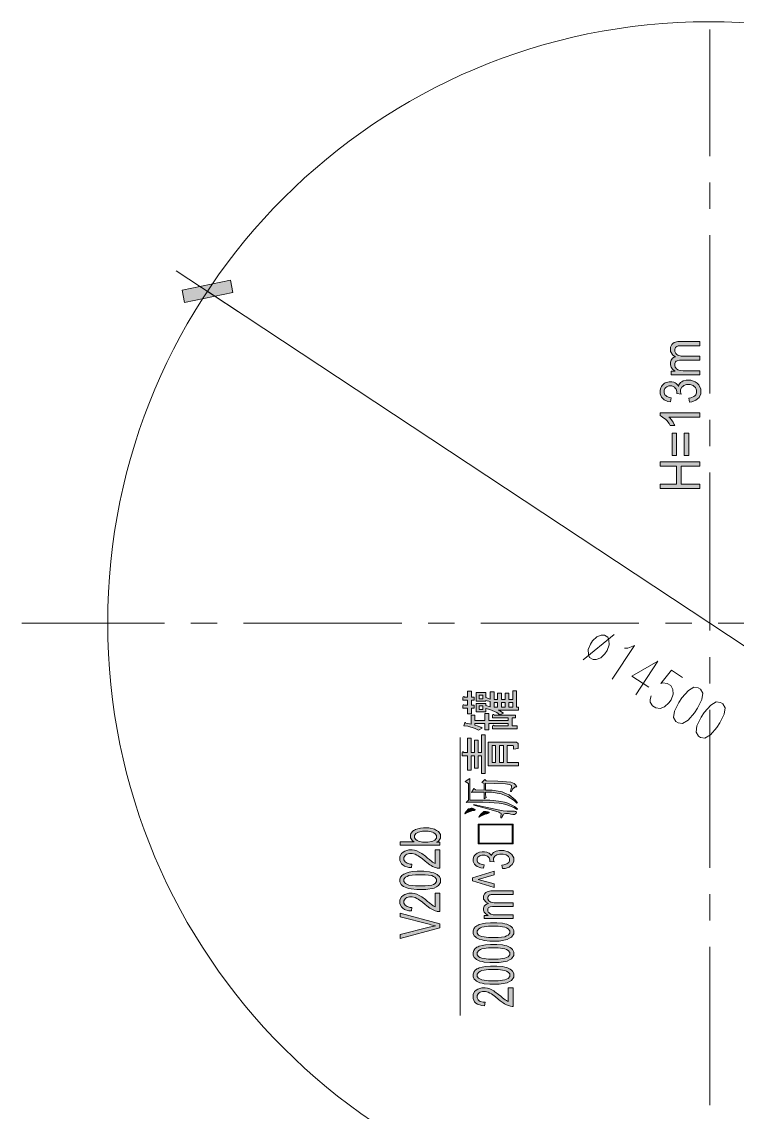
# Model space of a CAD drawing. Header units: millimetres. Extents: x 805 to 6044844, y 120 to 7887884.
# Drawn here: x 5956868 to 5965483, y 7836235 to 7849370 of the extents above; entities that cross this region are included whole.
import ezdxf

# ---------------------------------------------------------------- set-up
doc = ezdxf.new("R2010")
doc.units = ezdxf.units.MM

msp = doc.modelspace()

# ---------------------------------------------------------------- hatches: boundary and pattern name
h = msp.add_hatch(color=0)
h.dxf.hatch_style = 2
h.paths.add_polyline_path([(5959380, 7846256), (5959410, 7846109), (5958828, 7845990), (5958798, 7846137)])
h = msp.add_hatch(color=0)
h.dxf.hatch_style = 2
h.paths.add_polyline_path([(5965035, 7845117), (5964688, 7845117), (5964688, 7845162), (5964736, 7845162), (5964724, 7845169), (5964703, 7845187), (5964696, 7845199), (5964688, 7845210), (5964680, 7845237), (5964680, 7845252), (5964680, 7845268), (5964688, 7845295), (5964696, 7845305), (5964704, 7845316), (5964726, 7845331), (5964741, 7845335), (5964710, 7845353), (5964680, 7845398), (5964680, 7845427), (5964680, 7845449), (5964694, 7845482), (5964709, 7845494), (5964723, 7845506), (5964767, 7845518), (5964797, 7845518), (5965035, 7845518), (5965035, 7845467), (5964816, 7845467), (5964799, 7845467), (5964773, 7845465), (5964765, 7845463), (5964757, 7845460), (5964745, 7845451), (5964740, 7845445), (5964735, 7845438), (5964731, 7845424), (5964731, 7845415), (5964731, 7845399), (5964743, 7845373), (5964755, 7845363), (5964768, 7845353), (5964807, 7845343), (5964834, 7845343), (5965035, 7845343), (5965035, 7845292), (5964809, 7845292), (5964790, 7845292), (5964760, 7845287), (5964750, 7845280), (5964741, 7845274), (5964731, 7845254), (5964731, 7845240), (5964731, 7845230), (5964738, 7845210), (5964744, 7845201), (5964750, 7845193), (5964770, 7845179), (5964782, 7845175), (5964795, 7845171), (5964831, 7845167), (5964855, 7845167), (5965035, 7845167)])
h = msp.add_hatch(color=0)
h.dxf.hatch_style = 2
h.paths.add_polyline_path([(5964908, 7844787), (5964901, 7844837), (5964926, 7844842), (5964962, 7844856), (5964973, 7844866), (5964984, 7844877), (5964995, 7844902), (5964995, 7844917), (5964995, 7844934), (5964981, 7844965), (5964966, 7844977), (5964952, 7844989), (5964916, 7845001), (5964895, 7845001), (5964874, 7845001), (5964841, 7844990), (5964828, 7844978), (5964815, 7844967), (5964801, 7844939), (5964801, 7844921), (5964801, 7844914), (5964805, 7844896), (5964808, 7844886), (5964756, 7844892), (5964757, 7844894), (5964757, 7844898), (5964757, 7844900), (5964757, 7844916), (5964747, 7844944), (5964738, 7844957), (5964727, 7844970), (5964697, 7844983), (5964677, 7844983), (5964661, 7844983), (5964634, 7844973), (5964623, 7844964), (5964613, 7844954), (5964602, 7844931), (5964602, 7844916), (5964602, 7844901), (5964613, 7844877), (5964624, 7844867), (5964634, 7844858), (5964667, 7844845), (5964689, 7844842), (5964678, 7844792), (5964648, 7844797), (5964602, 7844817), (5964586, 7844834), (5964570, 7844850), (5964554, 7844890), (5964554, 7844915), (5964554, 7844931), (5964562, 7844962), (5964571, 7844976), (5964579, 7844990), (5964602, 7845012), (5964616, 7845019), (5964631, 7845026), (5964662, 7845034), (5964678, 7845034), (5964694, 7845034), (5964722, 7845027), (5964735, 7845020), (5964748, 7845013), (5964768, 7844992), (5964775, 7844978), (5964780, 7844996), (5964800, 7845024), (5964816, 7845034), (5964831, 7845044), (5964870, 7845054), (5964894, 7845054), (5964925, 7845054), (5964978, 7845034), (5965000, 7845015), (5965022, 7844996), (5965044, 7844946), (5965044, 7844917), (5965044, 7844890), (5965025, 7844845), (5965006, 7844828), (5964987, 7844810), (5964938, 7844790)])
h = msp.add_hatch(color=0)
h.dxf.hatch_style = 2
h.paths.add_polyline_path([(5965035, 7844659), (5965035, 7844608), (5964660, 7844608), (5964670, 7844600), (5964690, 7844576), (5964701, 7844561), (5964711, 7844546), (5964726, 7844520), (5964731, 7844508), (5964674, 7844508), (5964662, 7844529), (5964634, 7844566), (5964618, 7844582), (5964601, 7844597), (5964569, 7844620), (5964554, 7844626), (5964554, 7844659)])
h = msp.add_hatch(color=0)
h.dxf.hatch_style = 2
h.paths.add_polyline_path([(5964754, 7844414), (5964754, 7844146), (5964699, 7844146), (5964699, 7844414)])
h = msp.add_hatch(color=0)
h.dxf.hatch_style = 2
h.paths.add_polyline_path([(5964899, 7844414), (5964899, 7844146), (5964844, 7844146), (5964844, 7844414)])
h = msp.add_hatch(color=0)
h.dxf.hatch_style = 2
h.paths.add_polyline_path([(5965035, 7843748), (5964556, 7843748), (5964556, 7843802), (5964753, 7843802), (5964753, 7844015), (5964556, 7844015), (5964556, 7844068), (5965035, 7844068), (5965035, 7844015), (5964809, 7844015), (5964809, 7843802), (5965035, 7843802)])
h = msp.add_hatch(color=0)
h.dxf.hatch_style = 2
h.paths.add_polyline_path([(5962181, 7841199), (5962181, 7841232), (5962183, 7841240), (5962192, 7841241), (5962199, 7841234), (5962237, 7841234), (5962237, 7841308), (5962284, 7841308), (5962284, 7841234), (5962316, 7841234), (5962316, 7841199), (5962284, 7841199), (5962284, 7841136), (5962316, 7841136), (5962316, 7841101), (5962284, 7841101), (5962284, 7841033), (5962237, 7841033), (5962237, 7841101), (5962181, 7841101), (5962181, 7841134), (5962183, 7841142), (5962192, 7841143), (5962199, 7841136), (5962237, 7841136), (5962237, 7841199)])
h = msp.add_hatch(color=0)
h.paths.add_polyline_path([(5962623, 7841021), (5962587, 7841048), (5962503, 7841086), (5962456, 7841097), (5962456, 7841056), (5962339, 7841056), (5962339, 7841158), (5962456, 7841158), (5962456, 7841132), (5962509, 7841117), (5962509, 7841181), (5962456, 7841193), (5962456, 7841185), (5962339, 7841185), (5962339, 7841289), (5962456, 7841289), (5962456, 7841230), (5962509, 7841212), (5962509, 7841300), (5962556, 7841300), (5962556, 7841207), (5962597, 7841207), (5962597, 7841281), (5962643, 7841281), (5962643, 7841207), (5962687, 7841207), (5962687, 7841281), (5962734, 7841281), (5962734, 7841207), (5962781, 7841207), (5962781, 7841310), (5962827, 7841310), (5962827, 7841113), (5962851, 7841113), (5962851, 7841078), (5962605, 7841078), (5962625, 7841069), (5962657, 7841051), (5962670, 7841041)])
h.paths.add_polyline_path([(5962734, 7841172), (5962734, 7841113), (5962781, 7841113), (5962781, 7841172)])
h.paths.add_polyline_path([(5962643, 7841172), (5962643, 7841113), (5962687, 7841113), (5962687, 7841172)])
h.paths.add_polyline_path([(5962556, 7841172), (5962556, 7841113), (5962597, 7841113), (5962597, 7841172)])
h.paths.add_polyline_path([(5962375, 7841260), (5962375, 7841214), (5962421, 7841214), (5962421, 7841260)])
h.paths.add_polyline_path([(5962375, 7841129), (5962375, 7841084), (5962421, 7841084), (5962421, 7841129)])
h = msp.add_hatch(color=0)
h.dxf.hatch_style = 2
h.paths.add_polyline_path([(5962278, 7840908), (5962278, 7841017), (5962325, 7841017), (5962325, 7840953), (5962444, 7840953), (5962444, 7841038), (5962492, 7841038), (5962492, 7840953), (5962726, 7840953), (5962726, 7840984), (5962538, 7840984), (5962538, 7841017), (5962540, 7841025), (5962550, 7841026), (5962559, 7841019), (5962813, 7841019), (5962813, 7840984), (5962772, 7840984), (5962772, 7840888), (5962833, 7840888), (5962833, 7840853), (5962538, 7840853), (5962538, 7840886), (5962540, 7840894), (5962548, 7840895), (5962556, 7840888), (5962726, 7840888), (5962726, 7840919), (5962492, 7840919), (5962492, 7840839), (5962444, 7840839), (5962444, 7840919), (5962325, 7840919), (5962325, 7840898), (5962353, 7840889), (5962397, 7840871), (5962413, 7840861), (5962369, 7840837), (5962329, 7840857), (5962241, 7840884), (5962193, 7840890), (5962202, 7840927), (5962205, 7840930), (5962212, 7840928), (5962216, 7840923)])
h = msp.add_hatch(color=0)
h.dxf.hatch_style = 2
h.paths.add_polyline_path([(5962173, 7840566), (5962174, 7840574), (5962183, 7840576), (5962190, 7840569), (5962234, 7840569), (5962234, 7840740), (5962281, 7840740), (5962281, 7840569), (5962319, 7840569), (5962319, 7840716), (5962365, 7840716), (5962365, 7840569), (5962404, 7840569), (5962404, 7840782), (5962450, 7840782), (5962450, 7840315), (5962404, 7840315), (5962404, 7840528), (5962365, 7840528), (5962365, 7840380), (5962319, 7840380), (5962319, 7840528), (5962281, 7840528), (5962281, 7840356), (5962234, 7840356), (5962234, 7840528), (5962173, 7840528)])
h = msp.add_hatch(color=0)
h.paths.add_polyline_path([(5962790, 7840642), (5962790, 7840646), (5962784, 7840651), (5962778, 7840651), (5962714, 7840651), (5962714, 7840448), (5962851, 7840448), (5962851, 7840407), (5962486, 7840407), (5962486, 7840691), (5962807, 7840691), (5962826, 7840691), (5962845, 7840677), (5962845, 7840663), (5962845, 7840617), (5962790, 7840609)])
h.paths.add_polyline_path([(5962667, 7840651), (5962620, 7840651), (5962620, 7840448), (5962667, 7840448)])
h.paths.add_polyline_path([(5962573, 7840651), (5962532, 7840651), (5962532, 7840448), (5962573, 7840448)])
h = msp.add_hatch(color=0)
h.dxf.hatch_style = 2
h.paths.add_polyline_path([(5962219, 7839966), (5962246, 7839995), (5962246, 7840194), (5962208, 7840220), (5962263, 7840255), (5962263, 7839995), (5962336, 7839995), (5962456, 7839994), (5962503, 7839992), (5962550, 7839991), (5962638, 7839979), (5962679, 7839969), (5962720, 7839958), (5962800, 7839919), (5962839, 7839889), (5962831, 7839883), (5962793, 7839906), (5962708, 7839939), (5962663, 7839948), (5962617, 7839957), (5962495, 7839967), (5962420, 7839968), (5962344, 7839968), (5962244, 7839968)])
h = msp.add_hatch(color=0)
h.dxf.hatch_style = 2
h.paths.add_polyline_path([(5962436, 7840008), (5962436, 7840089), (5962377, 7840090), (5962301, 7840089), (5962283, 7840087), (5962313, 7840134), (5962333, 7840118), (5962436, 7840116), (5962436, 7840194), (5962406, 7840208), (5962444, 7840241), (5962462, 7840225), (5962601, 7840221), (5962759, 7840211), (5962778, 7840203), (5962797, 7840196), (5962823, 7840171), (5962831, 7840155), (5962809, 7840154), (5962777, 7840125), (5962766, 7840098), (5962754, 7840098), (5962759, 7840119), (5962764, 7840151), (5962765, 7840160), (5962766, 7840170), (5962742, 7840183), (5962716, 7840186), (5962692, 7840189), (5962560, 7840195), (5962453, 7840198), (5962453, 7840116), (5962532, 7840115), (5962653, 7840095), (5962694, 7840075), (5962736, 7840056), (5962809, 7839999), (5962839, 7839961), (5962831, 7839956), (5962797, 7839989), (5962722, 7840038), (5962682, 7840054), (5962641, 7840071), (5962526, 7840088), (5962453, 7840089), (5962453, 7840075), (5962453, 7840062), (5962458, 7840037), (5962462, 7840026)])
h = msp.add_hatch(color=0)
h.dxf.hatch_style = 2
h.paths.add_polyline_path([(5962202, 7839832), (5962221, 7839858), (5962249, 7839888), (5962259, 7839891), (5962268, 7839894), (5962281, 7839897), (5962283, 7839897), (5962291, 7839897), (5962305, 7839893), (5962313, 7839890), (5962320, 7839886), (5962327, 7839882), (5962327, 7839877), (5962314, 7839871), (5962301, 7839868), (5962281, 7839863), (5962234, 7839843), (5962208, 7839827)])
h = msp.add_hatch(color=0)
h.dxf.hatch_style = 2
h.paths.add_polyline_path([(5962313, 7839942), (5962458, 7839910), (5962624, 7839873), (5962645, 7839868), (5962666, 7839864), (5962714, 7839860), (5962740, 7839860), (5962766, 7839860), (5962801, 7839860), (5962809, 7839859), (5962817, 7839859), (5962825, 7839854), (5962825, 7839850), (5962825, 7839847), (5962821, 7839838), (5962818, 7839833), (5962814, 7839827), (5962800, 7839822), (5962790, 7839822), (5962781, 7839822), (5962759, 7839824), (5962746, 7839827), (5962731, 7839831), (5962709, 7839833), (5962702, 7839833), (5962692, 7839833), (5962676, 7839829), (5962670, 7839823), (5962664, 7839818), (5962652, 7839798), (5962647, 7839782), (5962635, 7839782), (5962638, 7839802), (5962640, 7839825), (5962639, 7839829), (5962639, 7839832), (5962626, 7839842), (5962614, 7839849), (5962603, 7839855), (5962450, 7839898), (5962310, 7839934)])
h = msp.add_hatch(color=0)
h.dxf.hatch_style = 2
h.paths.add_polyline_path([(5962371, 7839793), (5962395, 7839824), (5962432, 7839856), (5962446, 7839857), (5962460, 7839857), (5962480, 7839855), (5962486, 7839851), (5962492, 7839847), (5962497, 7839843), (5962497, 7839839), (5962482, 7839833), (5962468, 7839830), (5962449, 7839824), (5962404, 7839804), (5962377, 7839788)])
h = msp.add_hatch(color=0)
h.paths.add_polyline_path([(5961903, 7839489), (5961903, 7839451), (5961424, 7839451), (5961424, 7839492), (5961595, 7839492), (5961571, 7839505), (5961548, 7839538), (5961548, 7839559), (5961548, 7839570), (5961554, 7839591), (5961560, 7839601), (5961567, 7839611), (5961585, 7839627), (5961597, 7839634), (5961609, 7839641), (5961637, 7839650), (5961653, 7839654), (5961670, 7839658), (5961705, 7839662), (5961724, 7839662), (5961769, 7839662), (5961838, 7839646), (5961862, 7839630), (5961887, 7839615), (5961911, 7839578), (5961911, 7839556), (5961911, 7839535), (5961885, 7839501), (5961860, 7839489)])
h.paths.add_polyline_path([(5961727, 7839489), (5961758, 7839489), (5961803, 7839495), (5961817, 7839501), (5961840, 7839510), (5961863, 7839537), (5961863, 7839553), (5961863, 7839567), (5961846, 7839590), (5961829, 7839599), (5961812, 7839610), (5961762, 7839619), (5961729, 7839619), (5961695, 7839619), (5961645, 7839610), (5961629, 7839600), (5961612, 7839591), (5961596, 7839568), (5961596, 7839555), (5961596, 7839541), (5961613, 7839518), (5961630, 7839508), (5961646, 7839498), (5961695, 7839489)])
h = msp.add_hatch(color=0)
h.paths.add_polyline_path([(5962784, 7839469), (5962365, 7839469), (5962365, 7839703), (5962784, 7839703)])
h.paths.add_polyline_path([(5962773, 7839476), (5962773, 7839696), (5962376, 7839696), (5962376, 7839476)])
h = msp.add_hatch(color=0)
h.dxf.hatch_style = 2
h.paths.add_polyline_path([(5961846, 7839395), (5961903, 7839395), (5961903, 7839173), (5961893, 7839173), (5961872, 7839175), (5961863, 7839178), (5961846, 7839182), (5961814, 7839196), (5961799, 7839205), (5961783, 7839215), (5961747, 7839241), (5961726, 7839259), (5961694, 7839286), (5961643, 7839323), (5961624, 7839333), (5961605, 7839343), (5961570, 7839352), (5961553, 7839352), (5961536, 7839352), (5961506, 7839344), (5961494, 7839335), (5961483, 7839326), (5961470, 7839303), (5961470, 7839289), (5961470, 7839274), (5961483, 7839251), (5961496, 7839241), (5961509, 7839233), (5961544, 7839224), (5961566, 7839224), (5961560, 7839181), (5961527, 7839183), (5961475, 7839200), (5961457, 7839214), (5961439, 7839228), (5961421, 7839266), (5961421, 7839290), (5961421, 7839314), (5961441, 7839352), (5961460, 7839366), (5961479, 7839381), (5961527, 7839395), (5961554, 7839395), (5961569, 7839395), (5961597, 7839391), (5961611, 7839386), (5961625, 7839383), (5961655, 7839369), (5961670, 7839359), (5961685, 7839350), (5961728, 7839318), (5961755, 7839296), (5961777, 7839277), (5961807, 7839253), (5961815, 7839248), (5961823, 7839243), (5961839, 7839234), (5961846, 7839231)])
h = msp.add_hatch(color=0)
h.dxf.hatch_style = 2
h.paths.add_polyline_path([(5962657, 7839169), (5962649, 7839211), (5962674, 7839214), (5962710, 7839226), (5962721, 7839234), (5962732, 7839243), (5962743, 7839264), (5962743, 7839276), (5962743, 7839291), (5962729, 7839315), (5962714, 7839325), (5962700, 7839335), (5962664, 7839345), (5962643, 7839345), (5962622, 7839345), (5962589, 7839336), (5962576, 7839327), (5962563, 7839318), (5962550, 7839294), (5962550, 7839279), (5962550, 7839274), (5962553, 7839259), (5962556, 7839251), (5962504, 7839255), (5962505, 7839257), (5962505, 7839261), (5962505, 7839275), (5962495, 7839299), (5962486, 7839309), (5962476, 7839320), (5962445, 7839330), (5962425, 7839330), (5962409, 7839330), (5962382, 7839322), (5962372, 7839315), (5962361, 7839307), (5962350, 7839288), (5962350, 7839275), (5962350, 7839263), (5962361, 7839243), (5962372, 7839235), (5962383, 7839227), (5962415, 7839217), (5962437, 7839215), (5962426, 7839173), (5962397, 7839177), (5962351, 7839194), (5962334, 7839208), (5962318, 7839221), (5962302, 7839254), (5962302, 7839274), (5962302, 7839288), (5962310, 7839313), (5962319, 7839325), (5962327, 7839336), (5962350, 7839354), (5962365, 7839361), (5962379, 7839366), (5962410, 7839372), (5962427, 7839372), (5962442, 7839372), (5962470, 7839366), (5962483, 7839361), (5962496, 7839355), (5962516, 7839337), (5962524, 7839326), (5962529, 7839341), (5962549, 7839364), (5962565, 7839372), (5962580, 7839381), (5962619, 7839389), (5962642, 7839389), (5962673, 7839389), (5962727, 7839373), (5962748, 7839357), (5962770, 7839341), (5962792, 7839300), (5962792, 7839276), (5962792, 7839254), (5962773, 7839217), (5962754, 7839203), (5962736, 7839188), (5962687, 7839171)])
h = msp.add_hatch(color=0)
h.paths.add_polyline_path([(5961667, 7838918), (5961624, 7838918), (5961556, 7838924), (5961530, 7838930), (5961503, 7838937), (5961463, 7838955), (5961449, 7838967), (5961435, 7838979), (5961421, 7839009), (5961421, 7839027), (5961421, 7839041), (5961429, 7839065), (5961437, 7839075), (5961445, 7839085), (5961467, 7839102), (5961482, 7839108), (5961497, 7839115), (5961532, 7839125), (5961553, 7839129), (5961574, 7839133), (5961631, 7839137), (5961667, 7839137), (5961709, 7839137), (5961777, 7839131), (5961803, 7839124), (5961829, 7839118), (5961869, 7839100), (5961883, 7839088), (5961897, 7839076), (5961911, 7839046), (5961911, 7839027), (5961911, 7839003), (5961887, 7838965), (5961862, 7838951), (5961832, 7838934), (5961734, 7838918)])
h.paths.add_polyline_path([(5961667, 7838960), (5961726, 7838960), (5961805, 7838970), (5961824, 7838979), (5961844, 7838989), (5961863, 7839013), (5961863, 7839027), (5961863, 7839042), (5961843, 7839065), (5961824, 7839075), (5961805, 7839085), (5961726, 7839094), (5961667, 7839094), (5961608, 7839094), (5961529, 7839085), (5961509, 7839075), (5961490, 7839065), (5961470, 7839041), (5961470, 7839027), (5961470, 7839013), (5961487, 7838990), (5961505, 7838982), (5961527, 7838971), (5961608, 7838960)])
h = msp.add_hatch(color=0)
h.dxf.hatch_style = 2
h.paths.add_polyline_path([(5962558, 7838984), (5962558, 7838942), (5962296, 7839023), (5962296, 7839056), (5962558, 7839137), (5962558, 7839096), (5962363, 7839039)])
h = msp.add_hatch(color=0)
h.dxf.hatch_style = 2
h.paths.add_polyline_path([(5961846, 7838874), (5961903, 7838874), (5961903, 7838652), (5961893, 7838652), (5961872, 7838654), (5961863, 7838657), (5961846, 7838661), (5961814, 7838675), (5961799, 7838684), (5961783, 7838693), (5961747, 7838720), (5961726, 7838738), (5961694, 7838765), (5961643, 7838802), (5961624, 7838811), (5961605, 7838821), (5961570, 7838831), (5961553, 7838831), (5961536, 7838831), (5961506, 7838822), (5961494, 7838814), (5961483, 7838805), (5961470, 7838782), (5961470, 7838768), (5961470, 7838753), (5961483, 7838729), (5961496, 7838720), (5961509, 7838711), (5961544, 7838702), (5961566, 7838702), (5961560, 7838660), (5961527, 7838662), (5961475, 7838678), (5961457, 7838692), (5961439, 7838707), (5961421, 7838745), (5961421, 7838769), (5961421, 7838793), (5961441, 7838831), (5961460, 7838845), (5961479, 7838859), (5961527, 7838873), (5961554, 7838873), (5961569, 7838873), (5961597, 7838869), (5961611, 7838865), (5961625, 7838861), (5961655, 7838847), (5961670, 7838838), (5961685, 7838828), (5961728, 7838796), (5961755, 7838774), (5961777, 7838756), (5961807, 7838732), (5961815, 7838727), (5961823, 7838721), (5961839, 7838713), (5961846, 7838709)])
h = msp.add_hatch(color=0)
h.dxf.hatch_style = 2
h.paths.add_polyline_path([(5962784, 7838569), (5962436, 7838569), (5962436, 7838606), (5962485, 7838606), (5962472, 7838612), (5962451, 7838627), (5962444, 7838637), (5962436, 7838646), (5962428, 7838668), (5962428, 7838680), (5962428, 7838694), (5962436, 7838716), (5962444, 7838725), (5962452, 7838733), (5962474, 7838745), (5962489, 7838749), (5962459, 7838763), (5962428, 7838801), (5962428, 7838824), (5962428, 7838842), (5962443, 7838870), (5962457, 7838880), (5962471, 7838890), (5962515, 7838900), (5962545, 7838900), (5962784, 7838900), (5962784, 7838858), (5962565, 7838858), (5962547, 7838858), (5962522, 7838856), (5962514, 7838854), (5962506, 7838852), (5962493, 7838845), (5962488, 7838839), (5962484, 7838835), (5962479, 7838822), (5962479, 7838815), (5962479, 7838802), (5962492, 7838781), (5962503, 7838772), (5962516, 7838764), (5962555, 7838755), (5962582, 7838755), (5962784, 7838755), (5962784, 7838714), (5962558, 7838714), (5962538, 7838714), (5962509, 7838709), (5962499, 7838704), (5962489, 7838699), (5962479, 7838683), (5962479, 7838671), (5962479, 7838662), (5962486, 7838646), (5962492, 7838639), (5962499, 7838632), (5962518, 7838621), (5962531, 7838618), (5962543, 7838614), (5962580, 7838611), (5962603, 7838611), (5962784, 7838611)])
h = msp.add_hatch(color=0)
h.dxf.hatch_style = 2
h.paths.add_polyline_path([(5961903, 7838457), (5961424, 7838327), (5961424, 7838375), (5961772, 7838463), (5961793, 7838467), (5961832, 7838477), (5961851, 7838480), (5961831, 7838484), (5961792, 7838493), (5961772, 7838498), (5961424, 7838589), (5961424, 7838634), (5961903, 7838503)])
h = msp.add_hatch(color=0)
h.paths.add_polyline_path([(5962547, 7838297), (5962504, 7838297), (5962436, 7838303), (5962410, 7838310), (5962384, 7838316), (5962344, 7838334), (5962330, 7838346), (5962316, 7838358), (5962302, 7838389), (5962302, 7838407), (5962302, 7838420), (5962310, 7838444), (5962318, 7838454), (5962325, 7838464), (5962348, 7838481), (5962362, 7838488), (5962377, 7838494), (5962413, 7838505), (5962434, 7838509), (5962454, 7838513), (5962511, 7838516), (5962547, 7838516), (5962589, 7838516), (5962657, 7838510), (5962684, 7838504), (5962709, 7838498), (5962750, 7838480), (5962764, 7838467), (5962778, 7838456), (5962792, 7838425), (5962792, 7838407), (5962792, 7838383), (5962767, 7838345), (5962743, 7838331), (5962713, 7838314), (5962615, 7838297)])
h.paths.add_polyline_path([(5962547, 7838340), (5962606, 7838340), (5962685, 7838349), (5962705, 7838359), (5962724, 7838369), (5962744, 7838392), (5962744, 7838407), (5962744, 7838421), (5962724, 7838445), (5962705, 7838455), (5962685, 7838464), (5962606, 7838474), (5962547, 7838474), (5962488, 7838474), (5962409, 7838464), (5962390, 7838455), (5962370, 7838445), (5962351, 7838421), (5962351, 7838406), (5962351, 7838392), (5962368, 7838369), (5962385, 7838361), (5962407, 7838350), (5962488, 7838340)])
h = msp.add_hatch(color=0)
h.paths.add_polyline_path([(5962547, 7838037), (5962504, 7838037), (5962436, 7838043), (5962410, 7838049), (5962384, 7838055), (5962344, 7838073), (5962330, 7838085), (5962316, 7838097), (5962302, 7838128), (5962302, 7838146), (5962302, 7838159), (5962310, 7838183), (5962318, 7838193), (5962325, 7838204), (5962348, 7838221), (5962362, 7838227), (5962377, 7838233), (5962413, 7838244), (5962434, 7838248), (5962454, 7838252), (5962511, 7838255), (5962547, 7838255), (5962589, 7838255), (5962657, 7838250), (5962684, 7838243), (5962709, 7838237), (5962750, 7838219), (5962764, 7838207), (5962778, 7838195), (5962792, 7838164), (5962792, 7838146), (5962792, 7838122), (5962767, 7838084), (5962743, 7838070), (5962713, 7838053), (5962615, 7838037)])
h.paths.add_polyline_path([(5962547, 7838079), (5962606, 7838079), (5962685, 7838089), (5962705, 7838098), (5962724, 7838108), (5962744, 7838132), (5962744, 7838146), (5962744, 7838160), (5962724, 7838184), (5962705, 7838194), (5962685, 7838203), (5962606, 7838213), (5962547, 7838213), (5962488, 7838213), (5962409, 7838203), (5962390, 7838194), (5962370, 7838184), (5962351, 7838160), (5962351, 7838145), (5962351, 7838132), (5962368, 7838109), (5962385, 7838100), (5962407, 7838090), (5962488, 7838079)])
h = msp.add_hatch(color=0)
h.paths.add_polyline_path([(5962547, 7837776), (5962504, 7837776), (5962436, 7837782), (5962410, 7837788), (5962384, 7837794), (5962344, 7837813), (5962330, 7837825), (5962316, 7837837), (5962302, 7837867), (5962302, 7837885), (5962302, 7837899), (5962310, 7837923), (5962318, 7837933), (5962325, 7837943), (5962348, 7837960), (5962362, 7837966), (5962377, 7837973), (5962413, 7837983), (5962434, 7837987), (5962454, 7837991), (5962511, 7837995), (5962547, 7837995), (5962589, 7837995), (5962657, 7837989), (5962684, 7837982), (5962709, 7837976), (5962750, 7837958), (5962764, 7837946), (5962778, 7837934), (5962792, 7837904), (5962792, 7837885), (5962792, 7837861), (5962767, 7837823), (5962743, 7837809), (5962713, 7837792), (5962615, 7837776)])
h.paths.add_polyline_path([(5962547, 7837818), (5962606, 7837818), (5962685, 7837828), (5962705, 7837837), (5962724, 7837847), (5962744, 7837871), (5962744, 7837885), (5962744, 7837900), (5962724, 7837923), (5962705, 7837933), (5962685, 7837943), (5962606, 7837952), (5962547, 7837952), (5962488, 7837952), (5962409, 7837943), (5962390, 7837933), (5962370, 7837923), (5962351, 7837899), (5962351, 7837885), (5962351, 7837871), (5962368, 7837848), (5962385, 7837840), (5962407, 7837829), (5962488, 7837818)])
h = msp.add_hatch(color=0)
h.dxf.hatch_style = 2
h.paths.add_polyline_path([(5962727, 7837732), (5962784, 7837732), (5962784, 7837510), (5962773, 7837510), (5962753, 7837512), (5962743, 7837515), (5962727, 7837519), (5962695, 7837533), (5962679, 7837542), (5962663, 7837551), (5962627, 7837578), (5962606, 7837596), (5962574, 7837623), (5962523, 7837660), (5962505, 7837669), (5962486, 7837679), (5962451, 7837689), (5962434, 7837689), (5962416, 7837689), (5962387, 7837680), (5962375, 7837672), (5962363, 7837662), (5962351, 7837640), (5962351, 7837626), (5962351, 7837611), (5962364, 7837587), (5962376, 7837578), (5962389, 7837569), (5962424, 7837560), (5962447, 7837560), (5962441, 7837518), (5962407, 7837520), (5962355, 7837536), (5962337, 7837550), (5962320, 7837565), (5962302, 7837603), (5962302, 7837627), (5962302, 7837651), (5962321, 7837689), (5962340, 7837703), (5962360, 7837717), (5962407, 7837731), (5962435, 7837731), (5962450, 7837731), (5962478, 7837727), (5962492, 7837723), (5962506, 7837719), (5962535, 7837705), (5962551, 7837696), (5962566, 7837686), (5962608, 7837654), (5962635, 7837632), (5962657, 7837614), (5962687, 7837590), (5962695, 7837585), (5962703, 7837579), (5962719, 7837571), (5962727, 7837567)])

# ---------------------------------------------------------------- linework, layer by layer
at = {"color": 0, "lineweight": 0}
for points in [[(5965152, 7847750), (5965152, 7849276)], [(5965152, 7847115), (5965152, 7847433)], [(5965152, 7844893), (5965152, 7846798)], [(5959479, 7845875), (5958728, 7846371)], [(5971198, 7838132), (5959107, 7846122)], [(5965152, 7844258), (5965152, 7844575)], [(5965152, 7842036), (5965152, 7843941)], [(5956868, 7842127), (5958586, 7842127)], [(5958903, 7842127), (5959220, 7842127)], [(5959538, 7842127), (5961443, 7842127)], [(5961761, 7842127), (5962078, 7842127)], [(5962395, 7842127), (5964300, 7842127)], [(5964618, 7842127), (5964935, 7842127)], [(5965253, 7842127), (5967157, 7842127)], [(5964003, 7841988), (5963628, 7841683)], [(5964127, 7841823), (5964167, 7841824), (5964245, 7841855), (5963978, 7841451)], [(5965152, 7841400), (5965152, 7841718)], [(5964528, 7841668), (5964215, 7841488), (5964417, 7841354)], [(5964528, 7841668), (5964261, 7841264)], [(5964824, 7841472), (5964690, 7841561), (5964562, 7841397), (5964588, 7841407), (5964641, 7841400), (5964682, 7841373), (5964709, 7841327), (5964711, 7841271), (5964686, 7841204), (5964661, 7841166), (5964609, 7841117), (5964557, 7841096), (5964504, 7841104), (5964463, 7841130), (5964435, 7841176), (5964435, 7841205), (5964447, 7841252)], [(5965152, 7839179), (5965152, 7841083)], [(5962145, 7837398), (5962145, 7840748)], [(5965152, 7838544), (5965152, 7838861)], [(5965152, 7836321), (5965152, 7838226)]]:
    msp.add_lwpolyline(points, dxfattribs=at)
for points in [[(5959380, 7846256), (5959410, 7846109), (5958828, 7845990), (5958798, 7846137)], [(5965035, 7845117), (5964688, 7845117), (5964688, 7845162), (5964736, 7845162), (5964724, 7845169), (5964703, 7845187), (5964696, 7845199), (5964688, 7845210), (5964680, 7845237), (5964680, 7845252), (5964680, 7845268), (5964688, 7845295), (5964696, 7845305), (5964704, 7845316), (5964726, 7845331), (5964741, 7845335), (5964710, 7845353), (5964680, 7845398), (5964680, 7845427), (5964680, 7845449), (5964694, 7845482), (5964709, 7845494), (5964723, 7845506), (5964767, 7845518), (5964797, 7845518), (5965035, 7845518), (5965035, 7845467), (5964816, 7845467), (5964799, 7845467), (5964773, 7845465), (5964765, 7845463), (5964757, 7845460), (5964745, 7845451), (5964740, 7845445), (5964735, 7845438), (5964731, 7845424), (5964731, 7845415), (5964731, 7845399), (5964743, 7845373), (5964755, 7845363), (5964768, 7845353), (5964807, 7845343), (5964834, 7845343), (5965035, 7845343), (5965035, 7845292), (5964809, 7845292), (5964790, 7845292), (5964760, 7845287), (5964750, 7845280), (5964741, 7845274), (5964731, 7845254), (5964731, 7845240), (5964731, 7845230), (5964738, 7845210), (5964744, 7845201), (5964750, 7845193), (5964770, 7845179), (5964782, 7845175), (5964795, 7845171), (5964831, 7845167), (5964855, 7845167), (5965035, 7845167)], [(5964908, 7844787), (5964901, 7844837), (5964926, 7844842), (5964962, 7844856), (5964973, 7844866), (5964984, 7844877), (5964995, 7844902), (5964995, 7844917), (5964995, 7844934), (5964981, 7844965), (5964966, 7844977), (5964952, 7844989), (5964916, 7845001), (5964895, 7845001), (5964874, 7845001), (5964841, 7844990), (5964828, 7844978), (5964815, 7844967), (5964801, 7844939), (5964801, 7844921), (5964801, 7844914), (5964805, 7844896), (5964808, 7844886), (5964756, 7844892), (5964757, 7844894), (5964757, 7844898), (5964757, 7844900), (5964757, 7844916), (5964747, 7844944), (5964738, 7844957), (5964727, 7844970), (5964697, 7844983), (5964677, 7844983), (5964661, 7844983), (5964634, 7844973), (5964623, 7844964), (5964613, 7844954), (5964602, 7844931), (5964602, 7844916), (5964602, 7844901), (5964613, 7844877), (5964624, 7844867), (5964634, 7844858), (5964667, 7844845), (5964689, 7844842), (5964678, 7844792), (5964648, 7844797), (5964602, 7844817), (5964586, 7844834), (5964570, 7844850), (5964554, 7844890), (5964554, 7844915), (5964554, 7844931), (5964562, 7844962), (5964571, 7844976), (5964579, 7844990), (5964602, 7845012), (5964616, 7845019), (5964631, 7845026), (5964662, 7845034), (5964678, 7845034), (5964694, 7845034), (5964722, 7845027), (5964735, 7845020), (5964748, 7845013), (5964768, 7844992), (5964775, 7844978), (5964780, 7844996), (5964800, 7845024), (5964816, 7845034), (5964831, 7845044), (5964870, 7845054), (5964894, 7845054), (5964925, 7845054), (5964978, 7845034), (5965000, 7845015), (5965022, 7844996), (5965044, 7844946), (5965044, 7844917), (5965044, 7844890), (5965025, 7844845), (5965006, 7844828), (5964987, 7844810), (5964938, 7844790)], [(5965035, 7844659), (5965035, 7844608), (5964660, 7844608), (5964670, 7844600), (5964690, 7844576), (5964701, 7844561), (5964711, 7844546), (5964726, 7844520), (5964731, 7844508), (5964674, 7844508), (5964662, 7844529), (5964634, 7844566), (5964618, 7844582), (5964601, 7844597), (5964569, 7844620), (5964554, 7844626), (5964554, 7844659)], [(5964754, 7844414), (5964754, 7844146), (5964699, 7844146), (5964699, 7844414)], [(5964899, 7844414), (5964899, 7844146), (5964844, 7844146), (5964844, 7844414)], [(5965035, 7843748), (5964556, 7843748), (5964556, 7843802), (5964753, 7843802), (5964753, 7844015), (5964556, 7844015), (5964556, 7844068), (5965035, 7844068), (5965035, 7844015), (5964809, 7844015), (5964809, 7843802), (5965035, 7843802)], [(5963884, 7841983), (5963844, 7841982), (5963792, 7841961), (5963740, 7841912), (5963715, 7841874), (5963690, 7841807), (5963692, 7841750), (5963706, 7841713), (5963747, 7841687), (5963786, 7841688), (5963839, 7841709), (5963890, 7841758), (5963916, 7841797), (5963941, 7841863), (5963939, 7841919), (5963924, 7841956)], [(5962181, 7841199), (5962181, 7841232), (5962183, 7841240), (5962192, 7841241), (5962199, 7841234), (5962237, 7841234), (5962237, 7841308), (5962284, 7841308), (5962284, 7841234), (5962316, 7841234), (5962316, 7841199), (5962284, 7841199), (5962284, 7841136), (5962316, 7841136), (5962316, 7841101), (5962284, 7841101), (5962284, 7841033), (5962237, 7841033), (5962237, 7841101), (5962181, 7841101), (5962181, 7841134), (5962183, 7841142), (5962192, 7841143), (5962199, 7841136), (5962237, 7841136), (5962237, 7841199)], [(5962623, 7841021), (5962587, 7841048), (5962503, 7841086), (5962456, 7841097), (5962456, 7841056), (5962339, 7841056), (5962339, 7841158), (5962456, 7841158), (5962456, 7841132), (5962509, 7841117), (5962509, 7841181), (5962456, 7841193), (5962456, 7841185), (5962339, 7841185), (5962339, 7841289), (5962456, 7841289), (5962456, 7841230), (5962509, 7841212), (5962509, 7841300), (5962556, 7841300), (5962556, 7841207), (5962597, 7841207), (5962597, 7841281), (5962643, 7841281), (5962643, 7841207), (5962687, 7841207), (5962687, 7841281), (5962734, 7841281), (5962734, 7841207), (5962781, 7841207), (5962781, 7841310), (5962827, 7841310), (5962827, 7841113), (5962851, 7841113), (5962851, 7841078), (5962605, 7841078), (5962625, 7841069), (5962657, 7841051), (5962670, 7841041)], [(5965013, 7841348), (5964960, 7841355), (5964895, 7841315), (5964818, 7841228), (5964780, 7841170), (5964729, 7841065), (5964718, 7840989), (5964746, 7840943), (5964773, 7840925), (5964826, 7840918), (5964891, 7840958), (5964968, 7841046), (5965006, 7841103), (5965057, 7841208), (5965068, 7841284), (5965040, 7841330)], [(5962375, 7841260), (5962375, 7841214), (5962421, 7841214), (5962421, 7841260)], [(5962556, 7841172), (5962556, 7841113), (5962597, 7841113), (5962597, 7841172)], [(5962643, 7841172), (5962643, 7841113), (5962687, 7841113), (5962687, 7841172)], [(5962734, 7841172), (5962734, 7841113), (5962781, 7841113), (5962781, 7841172)], [(5965283, 7841170), (5965230, 7841177), (5965165, 7841137), (5965087, 7841050), (5965049, 7840992), (5964999, 7840887), (5964988, 7840811), (5965016, 7840766), (5965042, 7840747), (5965095, 7840740), (5965161, 7840780), (5965238, 7840868), (5965276, 7840925), (5965326, 7841030), (5965338, 7841106), (5965310, 7841152)], [(5962278, 7840908), (5962278, 7841017), (5962325, 7841017), (5962325, 7840953), (5962444, 7840953), (5962444, 7841038), (5962492, 7841038), (5962492, 7840953), (5962726, 7840953), (5962726, 7840984), (5962538, 7840984), (5962538, 7841017), (5962540, 7841025), (5962550, 7841026), (5962559, 7841019), (5962813, 7841019), (5962813, 7840984), (5962772, 7840984), (5962772, 7840888), (5962833, 7840888), (5962833, 7840853), (5962538, 7840853), (5962538, 7840886), (5962540, 7840894), (5962548, 7840895), (5962556, 7840888), (5962726, 7840888), (5962726, 7840919), (5962492, 7840919), (5962492, 7840839), (5962444, 7840839), (5962444, 7840919), (5962325, 7840919), (5962325, 7840898), (5962353, 7840889), (5962397, 7840871), (5962413, 7840861), (5962369, 7840837), (5962329, 7840857), (5962241, 7840884), (5962193, 7840890), (5962202, 7840927), (5962205, 7840930), (5962212, 7840928), (5962216, 7840923)], [(5962375, 7841129), (5962375, 7841084), (5962421, 7841084), (5962421, 7841129)], [(5962173, 7840566), (5962174, 7840574), (5962183, 7840576), (5962190, 7840569), (5962234, 7840569), (5962234, 7840740), (5962281, 7840740), (5962281, 7840569), (5962319, 7840569), (5962319, 7840716), (5962365, 7840716), (5962365, 7840569), (5962404, 7840569), (5962404, 7840782), (5962450, 7840782), (5962450, 7840315), (5962404, 7840315), (5962404, 7840528), (5962365, 7840528), (5962365, 7840380), (5962319, 7840380), (5962319, 7840528), (5962281, 7840528), (5962281, 7840356), (5962234, 7840356), (5962234, 7840528), (5962173, 7840528)], [(5962790, 7840642), (5962790, 7840646), (5962784, 7840651), (5962778, 7840651), (5962714, 7840651), (5962714, 7840448), (5962851, 7840448), (5962851, 7840407), (5962486, 7840407), (5962486, 7840691), (5962807, 7840691), (5962826, 7840691), (5962845, 7840677), (5962845, 7840663), (5962845, 7840617), (5962790, 7840609)], [(5962573, 7840651), (5962532, 7840651), (5962532, 7840448), (5962573, 7840448)], [(5962667, 7840651), (5962620, 7840651), (5962620, 7840448), (5962667, 7840448)], [(5962219, 7839966), (5962246, 7839995), (5962246, 7840194), (5962208, 7840220), (5962263, 7840255), (5962263, 7839995), (5962336, 7839995), (5962456, 7839994), (5962503, 7839992), (5962550, 7839991), (5962638, 7839979), (5962679, 7839969), (5962720, 7839958), (5962800, 7839919), (5962839, 7839889), (5962831, 7839883), (5962793, 7839906), (5962708, 7839939), (5962663, 7839948), (5962617, 7839957), (5962495, 7839967), (5962420, 7839968), (5962344, 7839968), (5962244, 7839968)], [(5962436, 7840008), (5962436, 7840089), (5962377, 7840090), (5962301, 7840089), (5962283, 7840087), (5962313, 7840134), (5962333, 7840118), (5962436, 7840116), (5962436, 7840194), (5962406, 7840208), (5962444, 7840241), (5962462, 7840225), (5962601, 7840221), (5962759, 7840211), (5962778, 7840203), (5962797, 7840196), (5962823, 7840171), (5962831, 7840155), (5962809, 7840154), (5962777, 7840125), (5962766, 7840098), (5962754, 7840098), (5962759, 7840119), (5962764, 7840151), (5962765, 7840160), (5962766, 7840170), (5962742, 7840183), (5962716, 7840186), (5962692, 7840189), (5962560, 7840195), (5962453, 7840198), (5962453, 7840116), (5962532, 7840115), (5962653, 7840095), (5962694, 7840075), (5962736, 7840056), (5962809, 7839999), (5962839, 7839961), (5962831, 7839956), (5962797, 7839989), (5962722, 7840038), (5962682, 7840054), (5962641, 7840071), (5962526, 7840088), (5962453, 7840089), (5962453, 7840075), (5962453, 7840062), (5962458, 7840037), (5962462, 7840026)], [(5962202, 7839832), (5962221, 7839858), (5962249, 7839888), (5962259, 7839891), (5962268, 7839894), (5962281, 7839897), (5962283, 7839897), (5962291, 7839897), (5962305, 7839893), (5962313, 7839890), (5962320, 7839886), (5962327, 7839882), (5962327, 7839877), (5962314, 7839871), (5962301, 7839868), (5962281, 7839863), (5962234, 7839843), (5962208, 7839827)], [(5962313, 7839942), (5962458, 7839910), (5962624, 7839873), (5962645, 7839868), (5962666, 7839864), (5962714, 7839860), (5962740, 7839860), (5962766, 7839860), (5962801, 7839860), (5962809, 7839859), (5962817, 7839859), (5962825, 7839854), (5962825, 7839850), (5962825, 7839847), (5962821, 7839838), (5962818, 7839833), (5962814, 7839827), (5962800, 7839822), (5962790, 7839822), (5962781, 7839822), (5962759, 7839824), (5962746, 7839827), (5962731, 7839831), (5962709, 7839833), (5962702, 7839833), (5962692, 7839833), (5962676, 7839829), (5962670, 7839823), (5962664, 7839818), (5962652, 7839798), (5962647, 7839782), (5962635, 7839782), (5962638, 7839802), (5962640, 7839825), (5962639, 7839829), (5962639, 7839832), (5962626, 7839842), (5962614, 7839849), (5962603, 7839855), (5962450, 7839898), (5962310, 7839934)], [(5962371, 7839793), (5962395, 7839824), (5962432, 7839856), (5962446, 7839857), (5962460, 7839857), (5962480, 7839855), (5962486, 7839851), (5962492, 7839847), (5962497, 7839843), (5962497, 7839839), (5962482, 7839833), (5962468, 7839830), (5962449, 7839824), (5962404, 7839804), (5962377, 7839788)], [(5961903, 7839489), (5961903, 7839451), (5961424, 7839451), (5961424, 7839492), (5961595, 7839492), (5961571, 7839505), (5961548, 7839538), (5961548, 7839559), (5961548, 7839570), (5961554, 7839591), (5961560, 7839601), (5961567, 7839611), (5961585, 7839627), (5961597, 7839634), (5961609, 7839641), (5961637, 7839650), (5961653, 7839654), (5961670, 7839658), (5961705, 7839662), (5961724, 7839662), (5961769, 7839662), (5961838, 7839646), (5961862, 7839630), (5961887, 7839615), (5961911, 7839578), (5961911, 7839556), (5961911, 7839535), (5961885, 7839501), (5961860, 7839489)], [(5961727, 7839489), (5961758, 7839489), (5961803, 7839495), (5961817, 7839501), (5961840, 7839510), (5961863, 7839537), (5961863, 7839553), (5961863, 7839567), (5961846, 7839590), (5961829, 7839599), (5961812, 7839610), (5961762, 7839619), (5961729, 7839619), (5961695, 7839619), (5961645, 7839610), (5961629, 7839600), (5961612, 7839591), (5961596, 7839568), (5961596, 7839555), (5961596, 7839541), (5961613, 7839518), (5961630, 7839508), (5961646, 7839498), (5961695, 7839489)], [(5962784, 7839469), (5962365, 7839469), (5962365, 7839703), (5962784, 7839703)], [(5962773, 7839476), (5962773, 7839696), (5962376, 7839696), (5962376, 7839476)], [(5961846, 7839395), (5961903, 7839395), (5961903, 7839173), (5961893, 7839173), (5961872, 7839175), (5961863, 7839178), (5961846, 7839182), (5961814, 7839196), (5961799, 7839205), (5961783, 7839215), (5961747, 7839241), (5961726, 7839259), (5961694, 7839286), (5961643, 7839323), (5961624, 7839333), (5961605, 7839343), (5961570, 7839352), (5961553, 7839352), (5961536, 7839352), (5961506, 7839344), (5961494, 7839335), (5961483, 7839326), (5961470, 7839303), (5961470, 7839289), (5961470, 7839274), (5961483, 7839251), (5961496, 7839241), (5961509, 7839233), (5961544, 7839224), (5961566, 7839224), (5961560, 7839181), (5961527, 7839183), (5961475, 7839200), (5961457, 7839214), (5961439, 7839228), (5961421, 7839266), (5961421, 7839290), (5961421, 7839314), (5961441, 7839352), (5961460, 7839366), (5961479, 7839381), (5961527, 7839395), (5961554, 7839395), (5961569, 7839395), (5961597, 7839391), (5961611, 7839386), (5961625, 7839383), (5961655, 7839369), (5961670, 7839359), (5961685, 7839350), (5961728, 7839318), (5961755, 7839296), (5961777, 7839277), (5961807, 7839253), (5961815, 7839248), (5961823, 7839243), (5961839, 7839234), (5961846, 7839231)], [(5962657, 7839169), (5962649, 7839211), (5962674, 7839214), (5962710, 7839226), (5962721, 7839234), (5962732, 7839243), (5962743, 7839264), (5962743, 7839276), (5962743, 7839291), (5962729, 7839315), (5962714, 7839325), (5962700, 7839335), (5962664, 7839345), (5962643, 7839345), (5962622, 7839345), (5962589, 7839336), (5962576, 7839327), (5962563, 7839318), (5962550, 7839294), (5962550, 7839279), (5962550, 7839274), (5962553, 7839259), (5962556, 7839251), (5962504, 7839255), (5962505, 7839257), (5962505, 7839261), (5962505, 7839275), (5962495, 7839299), (5962486, 7839309), (5962476, 7839320), (5962445, 7839330), (5962425, 7839330), (5962409, 7839330), (5962382, 7839322), (5962372, 7839315), (5962361, 7839307), (5962350, 7839288), (5962350, 7839275), (5962350, 7839263), (5962361, 7839243), (5962372, 7839235), (5962383, 7839227), (5962415, 7839217), (5962437, 7839215), (5962426, 7839173), (5962397, 7839177), (5962351, 7839194), (5962334, 7839208), (5962318, 7839221), (5962302, 7839254), (5962302, 7839274), (5962302, 7839288), (5962310, 7839313), (5962319, 7839325), (5962327, 7839336), (5962350, 7839354), (5962365, 7839361), (5962379, 7839366), (5962410, 7839372), (5962427, 7839372), (5962442, 7839372), (5962470, 7839366), (5962483, 7839361), (5962496, 7839355), (5962516, 7839337), (5962524, 7839326), (5962529, 7839341), (5962549, 7839364), (5962565, 7839372), (5962580, 7839381), (5962619, 7839389), (5962642, 7839389), (5962673, 7839389), (5962727, 7839373), (5962748, 7839357), (5962770, 7839341), (5962792, 7839300), (5962792, 7839276), (5962792, 7839254), (5962773, 7839217), (5962754, 7839203), (5962736, 7839188), (5962687, 7839171)], [(5961667, 7838918), (5961624, 7838918), (5961556, 7838924), (5961530, 7838930), (5961503, 7838937), (5961463, 7838955), (5961449, 7838967), (5961435, 7838979), (5961421, 7839009), (5961421, 7839027), (5961421, 7839041), (5961429, 7839065), (5961437, 7839075), (5961445, 7839085), (5961467, 7839102), (5961482, 7839108), (5961497, 7839115), (5961532, 7839125), (5961553, 7839129), (5961574, 7839133), (5961631, 7839137), (5961667, 7839137), (5961709, 7839137), (5961777, 7839131), (5961803, 7839124), (5961829, 7839118), (5961869, 7839100), (5961883, 7839088), (5961897, 7839076), (5961911, 7839046), (5961911, 7839027), (5961911, 7839003), (5961887, 7838965), (5961862, 7838951), (5961832, 7838934), (5961734, 7838918)], [(5961667, 7838960), (5961726, 7838960), (5961805, 7838970), (5961824, 7838979), (5961844, 7838989), (5961863, 7839013), (5961863, 7839027), (5961863, 7839042), (5961843, 7839065), (5961824, 7839075), (5961805, 7839085), (5961726, 7839094), (5961667, 7839094), (5961608, 7839094), (5961529, 7839085), (5961509, 7839075), (5961490, 7839065), (5961470, 7839041), (5961470, 7839027), (5961470, 7839013), (5961487, 7838990), (5961505, 7838982), (5961527, 7838971), (5961608, 7838960)], [(5962558, 7838984), (5962558, 7838942), (5962296, 7839023), (5962296, 7839056), (5962558, 7839137), (5962558, 7839096), (5962363, 7839039)], [(5961846, 7838874), (5961903, 7838874), (5961903, 7838652), (5961893, 7838652), (5961872, 7838654), (5961863, 7838657), (5961846, 7838661), (5961814, 7838675), (5961799, 7838684), (5961783, 7838693), (5961747, 7838720), (5961726, 7838738), (5961694, 7838765), (5961643, 7838802), (5961624, 7838811), (5961605, 7838821), (5961570, 7838831), (5961553, 7838831), (5961536, 7838831), (5961506, 7838822), (5961494, 7838814), (5961483, 7838805), (5961470, 7838782), (5961470, 7838768), (5961470, 7838753), (5961483, 7838729), (5961496, 7838720), (5961509, 7838711), (5961544, 7838702), (5961566, 7838702), (5961560, 7838660), (5961527, 7838662), (5961475, 7838678), (5961457, 7838692), (5961439, 7838707), (5961421, 7838745), (5961421, 7838769), (5961421, 7838793), (5961441, 7838831), (5961460, 7838845), (5961479, 7838859), (5961527, 7838873), (5961554, 7838873), (5961569, 7838873), (5961597, 7838869), (5961611, 7838865), (5961625, 7838861), (5961655, 7838847), (5961670, 7838838), (5961685, 7838828), (5961728, 7838796), (5961755, 7838774), (5961777, 7838756), (5961807, 7838732), (5961815, 7838727), (5961823, 7838721), (5961839, 7838713), (5961846, 7838709)], [(5962784, 7838569), (5962436, 7838569), (5962436, 7838606), (5962485, 7838606), (5962472, 7838612), (5962451, 7838627), (5962444, 7838637), (5962436, 7838646), (5962428, 7838668), (5962428, 7838680), (5962428, 7838694), (5962436, 7838716), (5962444, 7838725), (5962452, 7838733), (5962474, 7838745), (5962489, 7838749), (5962459, 7838763), (5962428, 7838801), (5962428, 7838824), (5962428, 7838842), (5962443, 7838870), (5962457, 7838880), (5962471, 7838890), (5962515, 7838900), (5962545, 7838900), (5962784, 7838900), (5962784, 7838858), (5962565, 7838858), (5962547, 7838858), (5962522, 7838856), (5962514, 7838854), (5962506, 7838852), (5962493, 7838845), (5962488, 7838839), (5962484, 7838835), (5962479, 7838822), (5962479, 7838815), (5962479, 7838802), (5962492, 7838781), (5962503, 7838772), (5962516, 7838764), (5962555, 7838755), (5962582, 7838755), (5962784, 7838755), (5962784, 7838714), (5962558, 7838714), (5962538, 7838714), (5962509, 7838709), (5962499, 7838704), (5962489, 7838699), (5962479, 7838683), (5962479, 7838671), (5962479, 7838662), (5962486, 7838646), (5962492, 7838639), (5962499, 7838632), (5962518, 7838621), (5962531, 7838618), (5962543, 7838614), (5962580, 7838611), (5962603, 7838611), (5962784, 7838611)], [(5961903, 7838457), (5961424, 7838327), (5961424, 7838375), (5961772, 7838463), (5961793, 7838467), (5961832, 7838477), (5961851, 7838480), (5961831, 7838484), (5961792, 7838493), (5961772, 7838498), (5961424, 7838589), (5961424, 7838634), (5961903, 7838503)], [(5962547, 7838297), (5962504, 7838297), (5962436, 7838303), (5962410, 7838310), (5962384, 7838316), (5962344, 7838334), (5962330, 7838346), (5962316, 7838358), (5962302, 7838389), (5962302, 7838407), (5962302, 7838420), (5962310, 7838444), (5962318, 7838454), (5962325, 7838464), (5962348, 7838481), (5962362, 7838488), (5962377, 7838494), (5962413, 7838505), (5962434, 7838509), (5962454, 7838513), (5962511, 7838516), (5962547, 7838516), (5962589, 7838516), (5962657, 7838510), (5962684, 7838504), (5962709, 7838498), (5962750, 7838480), (5962764, 7838467), (5962778, 7838456), (5962792, 7838425), (5962792, 7838407), (5962792, 7838383), (5962767, 7838345), (5962743, 7838331), (5962713, 7838314), (5962615, 7838297)], [(5962547, 7838340), (5962606, 7838340), (5962685, 7838349), (5962705, 7838359), (5962724, 7838369), (5962744, 7838392), (5962744, 7838407), (5962744, 7838421), (5962724, 7838445), (5962705, 7838455), (5962685, 7838464), (5962606, 7838474), (5962547, 7838474), (5962488, 7838474), (5962409, 7838464), (5962390, 7838455), (5962370, 7838445), (5962351, 7838421), (5962351, 7838406), (5962351, 7838392), (5962368, 7838369), (5962385, 7838361), (5962407, 7838350), (5962488, 7838340)], [(5962547, 7838037), (5962504, 7838037), (5962436, 7838043), (5962410, 7838049), (5962384, 7838055), (5962344, 7838073), (5962330, 7838085), (5962316, 7838097), (5962302, 7838128), (5962302, 7838146), (5962302, 7838159), (5962310, 7838183), (5962318, 7838193), (5962325, 7838204), (5962348, 7838221), (5962362, 7838227), (5962377, 7838233), (5962413, 7838244), (5962434, 7838248), (5962454, 7838252), (5962511, 7838255), (5962547, 7838255), (5962589, 7838255), (5962657, 7838250), (5962684, 7838243), (5962709, 7838237), (5962750, 7838219), (5962764, 7838207), (5962778, 7838195), (5962792, 7838164), (5962792, 7838146), (5962792, 7838122), (5962767, 7838084), (5962743, 7838070), (5962713, 7838053), (5962615, 7838037)], [(5962547, 7838079), (5962606, 7838079), (5962685, 7838089), (5962705, 7838098), (5962724, 7838108), (5962744, 7838132), (5962744, 7838146), (5962744, 7838160), (5962724, 7838184), (5962705, 7838194), (5962685, 7838203), (5962606, 7838213), (5962547, 7838213), (5962488, 7838213), (5962409, 7838203), (5962390, 7838194), (5962370, 7838184), (5962351, 7838160), (5962351, 7838145), (5962351, 7838132), (5962368, 7838109), (5962385, 7838100), (5962407, 7838090), (5962488, 7838079)], [(5962547, 7837776), (5962504, 7837776), (5962436, 7837782), (5962410, 7837788), (5962384, 7837794), (5962344, 7837813), (5962330, 7837825), (5962316, 7837837), (5962302, 7837867), (5962302, 7837885), (5962302, 7837899), (5962310, 7837923), (5962318, 7837933), (5962325, 7837943), (5962348, 7837960), (5962362, 7837966), (5962377, 7837973), (5962413, 7837983), (5962434, 7837987), (5962454, 7837991), (5962511, 7837995), (5962547, 7837995), (5962589, 7837995), (5962657, 7837989), (5962684, 7837982), (5962709, 7837976), (5962750, 7837958), (5962764, 7837946), (5962778, 7837934), (5962792, 7837904), (5962792, 7837885), (5962792, 7837861), (5962767, 7837823), (5962743, 7837809), (5962713, 7837792), (5962615, 7837776)], [(5962547, 7837818), (5962606, 7837818), (5962685, 7837828), (5962705, 7837837), (5962724, 7837847), (5962744, 7837871), (5962744, 7837885), (5962744, 7837900), (5962724, 7837923), (5962705, 7837933), (5962685, 7837943), (5962606, 7837952), (5962547, 7837952), (5962488, 7837952), (5962409, 7837943), (5962390, 7837933), (5962370, 7837923), (5962351, 7837899), (5962351, 7837885), (5962351, 7837871), (5962368, 7837848), (5962385, 7837840), (5962407, 7837829), (5962488, 7837818)], [(5962727, 7837732), (5962784, 7837732), (5962784, 7837510), (5962773, 7837510), (5962753, 7837512), (5962743, 7837515), (5962727, 7837519), (5962695, 7837533), (5962679, 7837542), (5962663, 7837551), (5962627, 7837578), (5962606, 7837596), (5962574, 7837623), (5962523, 7837660), (5962505, 7837669), (5962486, 7837679), (5962451, 7837689), (5962434, 7837689), (5962416, 7837689), (5962387, 7837680), (5962375, 7837672), (5962363, 7837662), (5962351, 7837640), (5962351, 7837626), (5962351, 7837611), (5962364, 7837587), (5962376, 7837578), (5962389, 7837569), (5962424, 7837560), (5962447, 7837560), (5962441, 7837518), (5962407, 7837520), (5962355, 7837536), (5962337, 7837550), (5962320, 7837565), (5962302, 7837603), (5962302, 7837627), (5962302, 7837651), (5962321, 7837689), (5962340, 7837703), (5962360, 7837717), (5962407, 7837731), (5962435, 7837731), (5962450, 7837731), (5962478, 7837727), (5962492, 7837723), (5962506, 7837719), (5962535, 7837705), (5962551, 7837696), (5962566, 7837686), (5962608, 7837654), (5962635, 7837632), (5962657, 7837614), (5962687, 7837590), (5962695, 7837585), (5962703, 7837579), (5962719, 7837571), (5962727, 7837567)]]:
    msp.add_lwpolyline(points, close=True, dxfattribs=at)
msp.add_ellipse((5965139, 7842127), major_axis=(0, 7243), ratio=0.999074, start_param=0, end_param=6.283185, dxfattribs=at)

doc.saveas('drawing.dxf')
